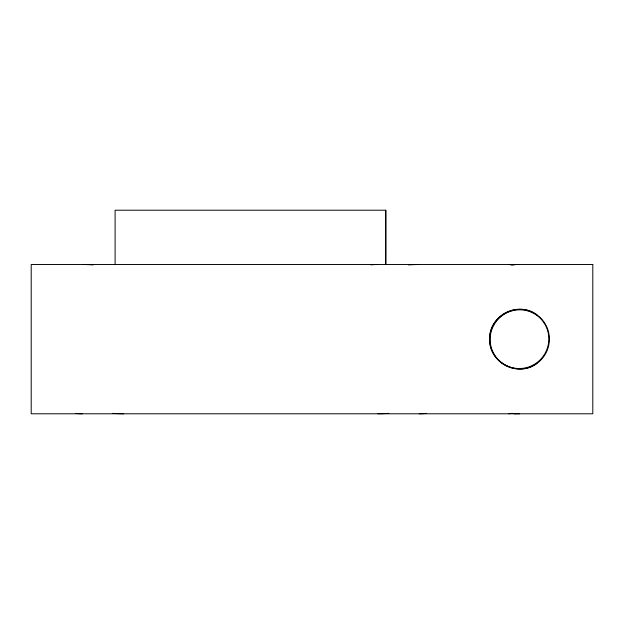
<?xml version="1.0" encoding="UTF-8"?>
<svg xmlns="http://www.w3.org/2000/svg" width="624" height="624" viewBox="0 0 624 624"><rect width="100%" height="100%" fill="white"/><g stroke="black" fill="none" stroke-linecap="round" stroke-linejoin="round"><path stroke-width="0.94" d="M537.069 363.293C518.723 377.902 488.631 362.567 489.661 339.144C488.631 315.721 518.723 300.386 537.069 314.987M508.934 413.782L511.711 413.377L515.564 413.782M508.934 264.498L511.711 264.911L515.564 264.498M385.772 210.218L385.772 264.498L385.796 210.218L115.105 210.218L115.105 264.498M519.519 413.782A74.638 74.638 0 0 1 512.577 413.462M511.711 264.911A74.638 74.638 0 0 1 519.519 264.498M408.424 264.904A29.515 2.925 -5.7 0 1 419.25 264.506M426.13 413.369A29.515 2.925 5.7 0 1 419.25 413.767M371.046 264.904A29.515 2.925 5.7 0 1 377.926 264.506M388.76 413.369A29.515 2.925 -5.7 0 1 377.926 413.767M82.368 264.506A29.515 2.925 5.7 0 1 93.194 264.904M82.368 413.767A29.515 2.925 -5.7 0 1 75.488 413.369M123.692 413.767A29.515 2.925 5.7 0 1 112.858 413.369M592.8 264.498L31.2 264.498L31.2 413.782L592.8 413.782L592.8 264.498M500.729 362.341A29.858 29.858 0 0 0 549.003 343.816A29.858 29.858 0 0 0 508.817 311.267A29.858 29.858 0 0 0 500.729 362.341M526.945 367.513A29.5 29.227 -45 0 0 540.337 318.318A29.5 29.227 -45 0 0 491.15 331.711A29.5 29.227 -45 0 0 526.945 367.513"/></g></svg>
